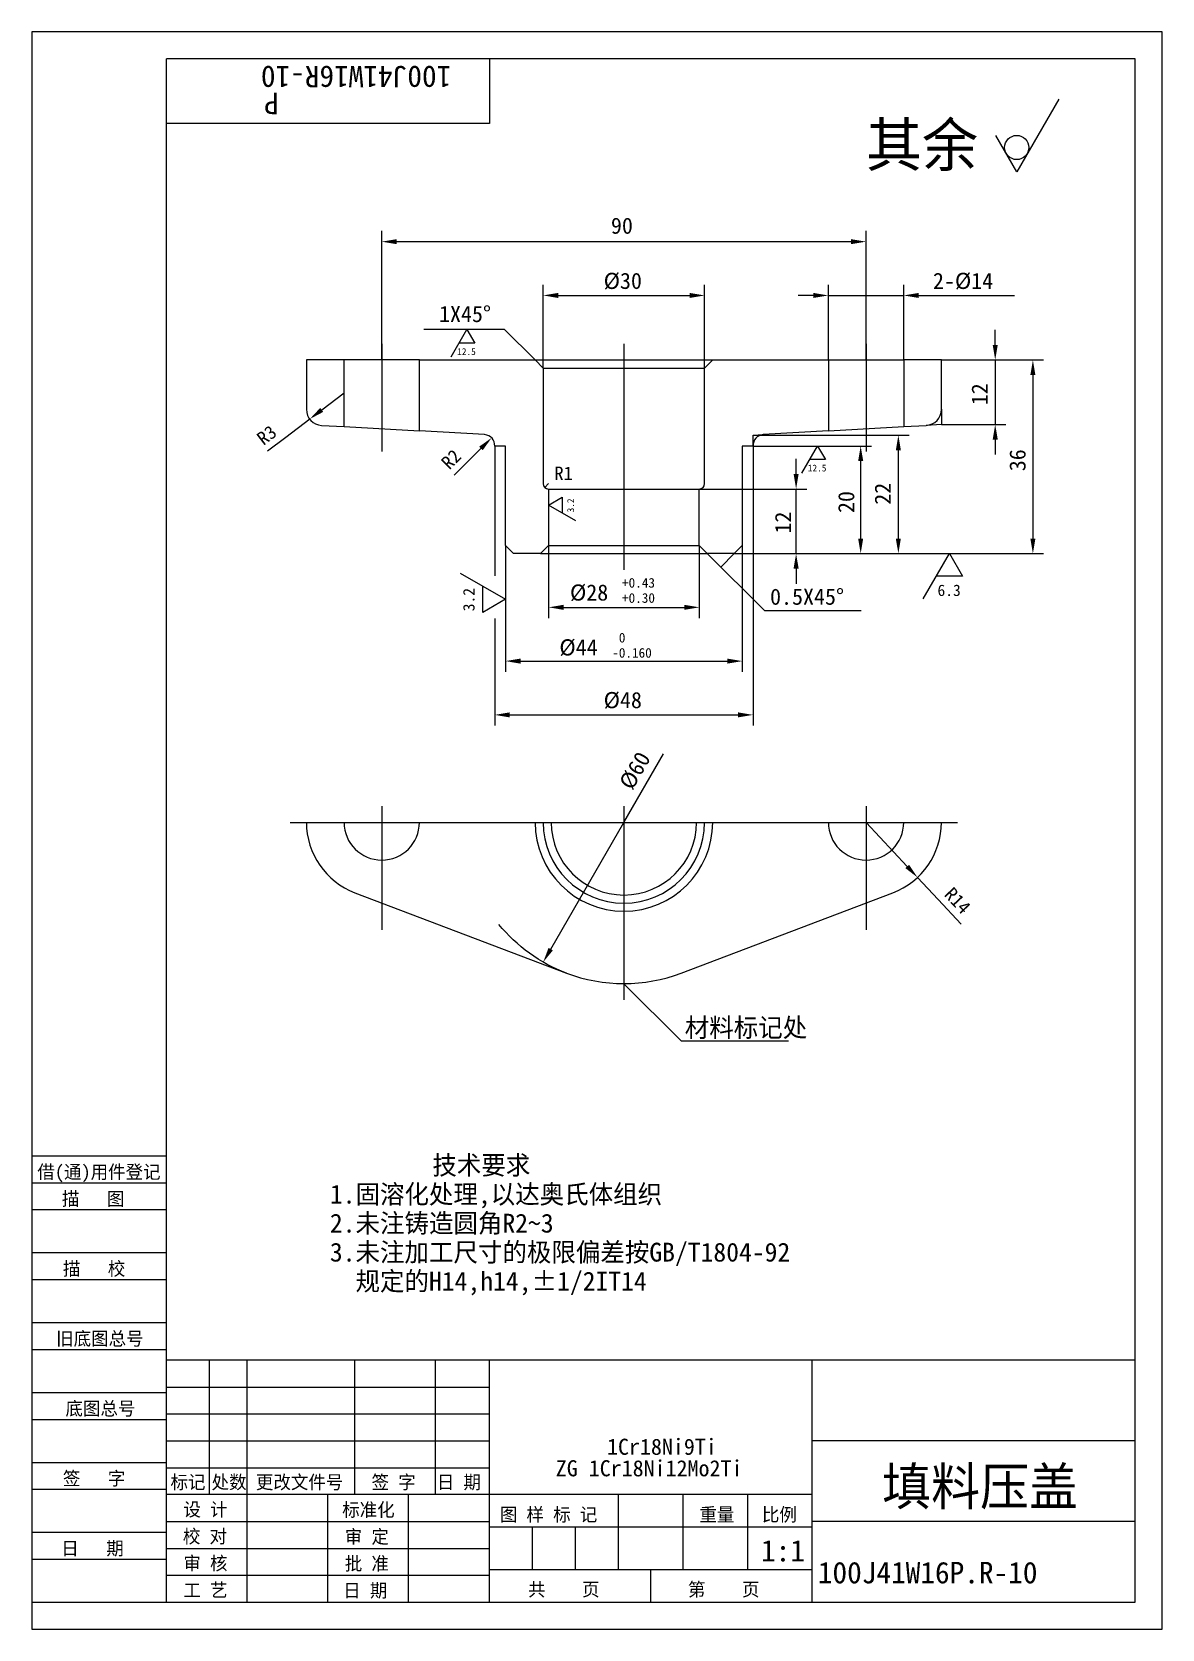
# Model space of a CAD drawing. Header units: metres. Extents: x 0 to 210, y 0 to 297.
import ezdxf

# ---------------------------------------------------------------- set-up
doc = ezdxf.new("R2010")
doc.units = ezdxf.units.M
for name, color, linetype in [('C', 6, 'Continuous'), ('D', 1, 'Continuous'), ('FL', 5, 'Continuous'), ('T', 7, 'Continuous'), ('TL', 4, 'Continuous')]:
    doc.layers.add(name, color=color, linetype=linetype)

# ---------------------------------------------------------------- blocks, each defined once
blk = doc.blocks.new('TUKUN4')
at = {"layer": 'FL'}
for p, q in [((0, 297), (0, 0)), ((210, 297), (0, 297)), ((210, 0), (210, 297)), ((0, 78), (25, 78)), ((0, 70), (25, 70)), ((0, 65), (25, 65)), ((0, 57), (25, 57)), ((0, 52), (25, 52)), ((33, 25), (33, 50)), ((40, 5), (40, 50)), ((60, 25), (60, 50)), ((75, 25), (75, 50)), ((25, 45), (85, 45)), ((0, 44), (25, 44)), ((0, 39), (25, 39)), ((25, 40), (85, 40)), ((25, 35), (85, 35)), ((0, 31), (25, 31)), ((25, 30), (85, 30)), ((0, 26), (25, 26)), ((70, 5), (70, 25)), ((0, 18), (25, 18)), ((25, 20), (85, 20)), ((25, 15), (85, 15)), ((0, 13), (25, 13)), ((25, 10), (85, 10)), ((0, 0), (210, 0))]:
    blk.add_line(p, q, dxfattribs=at)
at = {"layer": 'TL'}
for p, q in [((25, 5), (25, 292)), ((205, 292), (25, 292)), ((85, 292), (85, 280)), ((205, 5), (205, 292)), ((85, 280), (25, 280)), ((0, 88), (25, 88)), ((0, 83), (25, 83)), ((205, 50), (25, 50)), ((85, 5), (85, 50)), ((145, 5), (145, 50)), ((205, 35), (145, 35)), ((145, 25), (25, 25)), ((55, 5), (55, 25)), ((109, 11), (109, 25)), ((121, 11), (121, 25)), ((133, 11), (133, 25)), ((85, 19), (145, 19)), ((93, 11), (93, 19)), ((101, 11), (101, 19)), ((205, 20), (145, 20)), ((145, 11), (85, 11)), ((115, 5), (115, 11)), ((0, 5), (205, 5))]:
    blk.add_line(p, q, dxfattribs=at)
at = {"layer": 'T'}
for s, p in [('借(通)用件登记', (1, 83.76)), ('描   图', (5.56, 78.76)), ('描   校', (5.74, 65.76)), ('旧底图总号', (4.49, 52.76)), ('底图总号', (6.22, 39.76)), ('签   字', (5.74, 26.76)), ('标记', (25.75, 26.07)), ('处数', (33.38, 26.07)), ('更改文件号', (41.61, 26.07)), ('签 字', (63.1, 26.07)), ('日 期', (75.23, 26.07)), ('设 计', (28.14, 20.99)), ('标准化', (57.65, 20.93)), ('图 样 标 记', (86.95, 20.04)), ('重量', (124.03, 20.04)), ('比例', (135.64, 20.04)), ('校 对', (28.05, 15.99)), ('审 定', (58.13, 15.93)), ('日   期', (5.45, 13.76)), ('审 核', (28.14, 10.99)), ('批 准', (58.13, 10.93)), ('共    页', (92.18, 6.13)), ('第    页', (121.9, 6.13)), ('工 艺', (28.14, 5.99)), ('日 期', (57.84, 5.93))]:
    blk.add_text(s, height=2.5, dxfattribs=at).set_placement(p)

msp = doc.modelspace()

# ---------------------------------------------------------------- linework, layer by layer
at = {"layer": 'C'}
for points in [[(65, 239), (65, 219)], [(110, 239), (110, 197)], [(155, 239), (155, 219)], [(65, 153), (65, 130)], [(110, 153), (110, 117)], [(155, 153), (155, 130)], [(48, 150), (172, 150)]]:
    msp.add_lwpolyline(points, dxfattribs=at)
at = {"layer": 'D'}
for p, q in [((190.81, 284.52), (183, 271)), ((183, 271), (179.1, 277.76)), ((65, 236), (65, 260)), ((155, 236), (155, 260)), ((67.8, 258), (152.2, 258)), ((95, 234.5), (95, 250)), ((125, 234.5), (125, 250)), ((148, 236), (148, 250)), ((162, 236), (162, 250)), ((97.8, 248), (122.2, 248)), ((145.2, 248), (142.4, 248)), ((148, 248), (162, 248)), ((164.8, 248), (167.6, 248)), ((167.6, 248), (182.57, 248)), ((77.92, 236.59), (80.84, 241.66)), ((80.84, 241.66), (82.31, 239.12)), ((179, 238.8), (179, 241.6)), ((82.31, 239.12), (79.38, 239.12)), ((169, 236), (188, 236)), ((169, 236), (181, 236)), ((179, 236), (179, 224)), ((186, 233.2), (186, 202.8)), ((53.84, 226.71), (58, 229.9)), ((51.62, 225.01), (47.17, 221.6)), ((169, 224), (181, 224)), ((47.17, 221.6), (43.79, 219.02)), ((83.42, 219.56), (84, 220.11)), ((86, 220), (86, 195.87)), ((134, 222), (163, 222)), ((134, 220), (156, 220)), ((134, 220), (134, 168)), ((143.07, 214.93), (146, 220)), ((146, 220), (147.46, 217.47)), ((179, 221.2), (179, 218.4)), ((81.45, 217.57), (78.43, 214.58)), ((83.44, 219.55), (81.45, 217.57)), ((142, 214.8), (142, 217.6)), ((147.46, 217.47), (144.54, 217.47)), ((154, 202.8), (154, 217.2)), ((161, 202.8), (161, 219.2)), ((124, 212), (144, 212)), ((142, 200), (142, 212)), ((96, 209), (98.53, 210.46)), ((101.07, 206.07), (96, 209)), ((98.53, 210.46), (98.53, 207.54)), ((88, 201.5), (88, 178)), ((96, 201.5), (96, 188)), ((124, 201.5), (124, 188)), ((130.5, 200), (128, 197.5)), ((130.5, 200), (156, 200)), ((130.5, 200), (188, 200)), ((130.5, 200), (163, 200)), ((130.5, 200), (144, 200)), ((132, 201.5), (132, 178)), ((165.62, 191.55), (170.5, 200)), ((170.5, 200), (172.94, 195.78)), ((79.55, 196.38), (88, 191.5)), ((142, 197.2), (142, 194.4)), ((83.78, 189.06), (83.78, 193.94)), ((172.94, 195.78), (168.06, 195.78)), ((88, 191.5), (83.78, 189.06)), ((86, 187.92), (86, 168)), ((98.8, 190), (121.2, 190)), ((151.11, 189.39), (154.12, 189.39)), ((90.8, 180), (129.2, 180)), ((88.8, 170), (131.2, 170)), ((96.4, 126.44), (110, 150)), ((162.65, 141.82), (155, 150)), ((164.56, 139.77), (168.38, 135.68)), ((168.38, 135.68), (172.67, 131.09))]:
    msp.add_line(p, q, dxfattribs=at)
for points in [[(93.5, 236), (87.84, 241.66), (72.84, 241.66)], [(169, 226.83), (169, 224), (166.17, 223.84)], [(134, 220), (134, 222), (135.88, 222.11)], [(96, 213), (95.29, 212.29)], [(125.5, 200), (136.11, 189.39), (151.11, 189.39)], [(110, 150), (117.36, 162.74)], [(110, 120), (120.61, 109.39), (140.61, 109.39)]]:
    msp.add_lwpolyline(points, dxfattribs=at)
msp.add_lwpolyline([(99.33, 121.96, -0.13), (86.74, 131.05, -0.13)], format="xyb", dxfattribs=at)
msp.add_circle((183, 275.51), 2.25, dxfattribs=at)
for points in [[(67.8, 258.47), (67.8, 257.53), (65, 258)], [(152.2, 258.47), (152.2, 257.53), (155, 258)], [(97.8, 248.47), (97.8, 247.53), (95, 248)], [(122.2, 248.47), (122.2, 247.53), (125, 248)], [(145.2, 248.47), (145.2, 247.53), (148, 248)], [(164.8, 248.47), (164.8, 247.53), (162, 248)], [(178.53, 238.8), (179.47, 238.8), (179, 236)], [(185.53, 233.2), (186.47, 233.2), (186, 236)], [(54.12, 226.34), (53.56, 227.08), (51.62, 225.01)], [(178.53, 221.2), (179.47, 221.2), (179, 224)], [(83.76, 219.22), (83.11, 219.88), (85.42, 221.52)], [(153.53, 217.2), (154.47, 217.2), (154, 220)], [(160.53, 219.2), (161.47, 219.2), (161, 222)], [(141.53, 214.8), (142.47, 214.8), (142, 212)], [(153.53, 202.8), (154.47, 202.8), (154, 200)], [(160.53, 202.8), (161.47, 202.8), (161, 200)], [(185.53, 202.8), (186.47, 202.8), (186, 200)], [(141.53, 197.2), (142.47, 197.2), (142, 200)], [(98.8, 190.47), (98.8, 189.53), (96, 190)], [(121.2, 190.47), (121.2, 189.53), (124, 190)], [(90.8, 180.47), (90.8, 179.53), (88, 180)], [(129.2, 180.47), (129.2, 179.53), (132, 180)], [(88.8, 170.47), (88.8, 169.53), (86, 170)], [(131.2, 170.47), (131.2, 169.53), (134, 170)], [(162.31, 141.5), (162.99, 142.14), (164.56, 139.77)], [(96.8, 126.21), (96, 126.68), (95, 124.02)]]:
    msp.add_solid(points, dxfattribs=at)
at = {"layer": 'TL'}
for points in [[(58, 236), (51, 236), (51, 226.83, 0.4), (53.83, 223.84), (58, 223.6)], [(125.5, 200), (124, 201.5), (124, 212, 0.41), (125, 213), (125, 234.5), (126.5, 236), (148, 236), (148, 222.8), (135.88, 222.11, 0.41), (134, 220), (132, 220), (132, 201.5), (130.5, 200)], [(162, 236), (162, 223.6), (166.17, 223.84, 0.4), (169, 226.83), (169, 236)]]:
    msp.add_lwpolyline(points, format="xyb", close=True, dxfattribs=at)
for points in [[(72, 236), (58, 236)], [(93.5, 236), (126.5, 236)], [(148, 236), (162, 236)], [(95, 234.5), (125, 234.5)], [(58, 223.6), (72, 222.8)], [(148, 222.8), (162, 223.6)], [(96, 212), (124, 212)], [(94.5, 200), (125.5, 200)], [(96, 201.5), (124, 201.5)]]:
    msp.add_lwpolyline(points, dxfattribs=at)
for points in [[(86, 220, 0.41), (84.12, 222.11), (72, 222.8), (72, 236), (93.5, 236), (95, 234.5), (95, 213, 0.41), (96, 212), (96, 201.5), (94.5, 200), (89.5, 200), (88, 201.5), (88, 220), (86, 220)], [(51, 150, 0.31), (60.02, 136.91), (99.33, 121.96, 0.18), (120.67, 121.96), (159.98, 136.91, 0.31), (169, 150, 0.31)], [(58, 150, 1), (72, 150, 1)], [(93.5, 150, 1), (126.5, 150, 1)], [(95, 150, 1), (125, 150, 1)], [(148, 150, 1), (162, 150, 1)]]:
    msp.add_lwpolyline(points, format="xyb", dxfattribs=at)
msp.add_arc((110, 150), 13.5, 180, 0, dxfattribs=at)

# ---------------------------------------------------------------- block references
at = {"layer": 'D'}
msp.add_blockref('TUKUN4', (0, 0), dxfattribs=at)

# ---------------------------------------------------------------- texts
for s, height, rotation, p in [('100J41W16R-10', 4, 180, (77.92, 290.67)), ('P', 4, 180, (45.86, 285.7)), ('12', 3, 90, (177.6, 227.58)), ('R3', 2.5, 37.45, (43.03, 220.01)), ('R2', 2.5, 44.79, (77.55, 215.46)), ('36', 3, 90, (184.64, 215.31)), ('20', 3, 90, (152.81, 207.54)), ('22', 3, 90, (159.6, 209.08)), ('3.2', 1.27, 90, (100.73, 207.66)), ('12', 3, 90, (141.07, 203.72)), ('3.2', 2.12, 90, (82.24, 189.27)), ('%%C60', 3, 60, (111.53, 155.83)), ('R14', 2.5, 313.06, (169.36, 136.47))]:
    msp.add_text(s, height=height, rotation=rotation, dxfattribs=at).set_placement(p)
for s, height, p in [('其余', 8, (155, 272)), ('90', 3, (107.59, 259.47)), ('%%C30', 3, (106.24, 249.21)), ('2-%%C14', 3, (167.43, 249.21)), ('1X45%%d', 3, (75.64, 243.05)), ('12.5', 1.27, (79.02, 236.92)), ('R1', 2.5, (97.09, 213.68)), ('12.5', 1.27, (144.18, 215.27)), ('%%C28', 3, (99.98, 191.26)), ('+0.43', 1.8, (109.65, 193.66)), ('0.5X45%%d', 3, (137.16, 190.48)), ('6.3', 2.12, (168.27, 192.11)), ('+0.30', 1.8, (109.65, 190.84)), ('%%C44', 3, (98.01, 181.06)), (' 0', 1.8, (107.83, 183.46)), ('-0.160', 1.8, (107.83, 180.64)), ('%%c48', 3, (106.24, 171.25)), ('材料标记处', 3.5, (121.31, 110.1)), ('        技术要求', 3.5, (55.36, 84.51)), ('1.固溶化处理,以达奥氏体组织', 3.5, (55.36, 79.12)), ('2.未注铸造圆角R2%%1263', 3.5, (55.36, 73.73)), ('3.未注加工尺寸的极限偏差按GB/T1804-92', 3.5, (55.36, 68.34)), ('  规定的H14,h14,%%P1/2IT14', 3.5, (55.36, 62.95)), ('1Cr18Ni9Ti', 3, (106.86, 32.4)), ('ZG 1Cr18Ni12Mo2Ti', 3, (97.34, 28.4)), ('填料压盖', 7, (157.98, 23.02)), ('1:1', 4, (135.48, 12.57)), ('100J41W16P.R-10', 4, (146.04, 8.5))]:
    msp.add_text(s, height=height, dxfattribs=at).set_placement(p)

doc.saveas('drawing.dxf')
